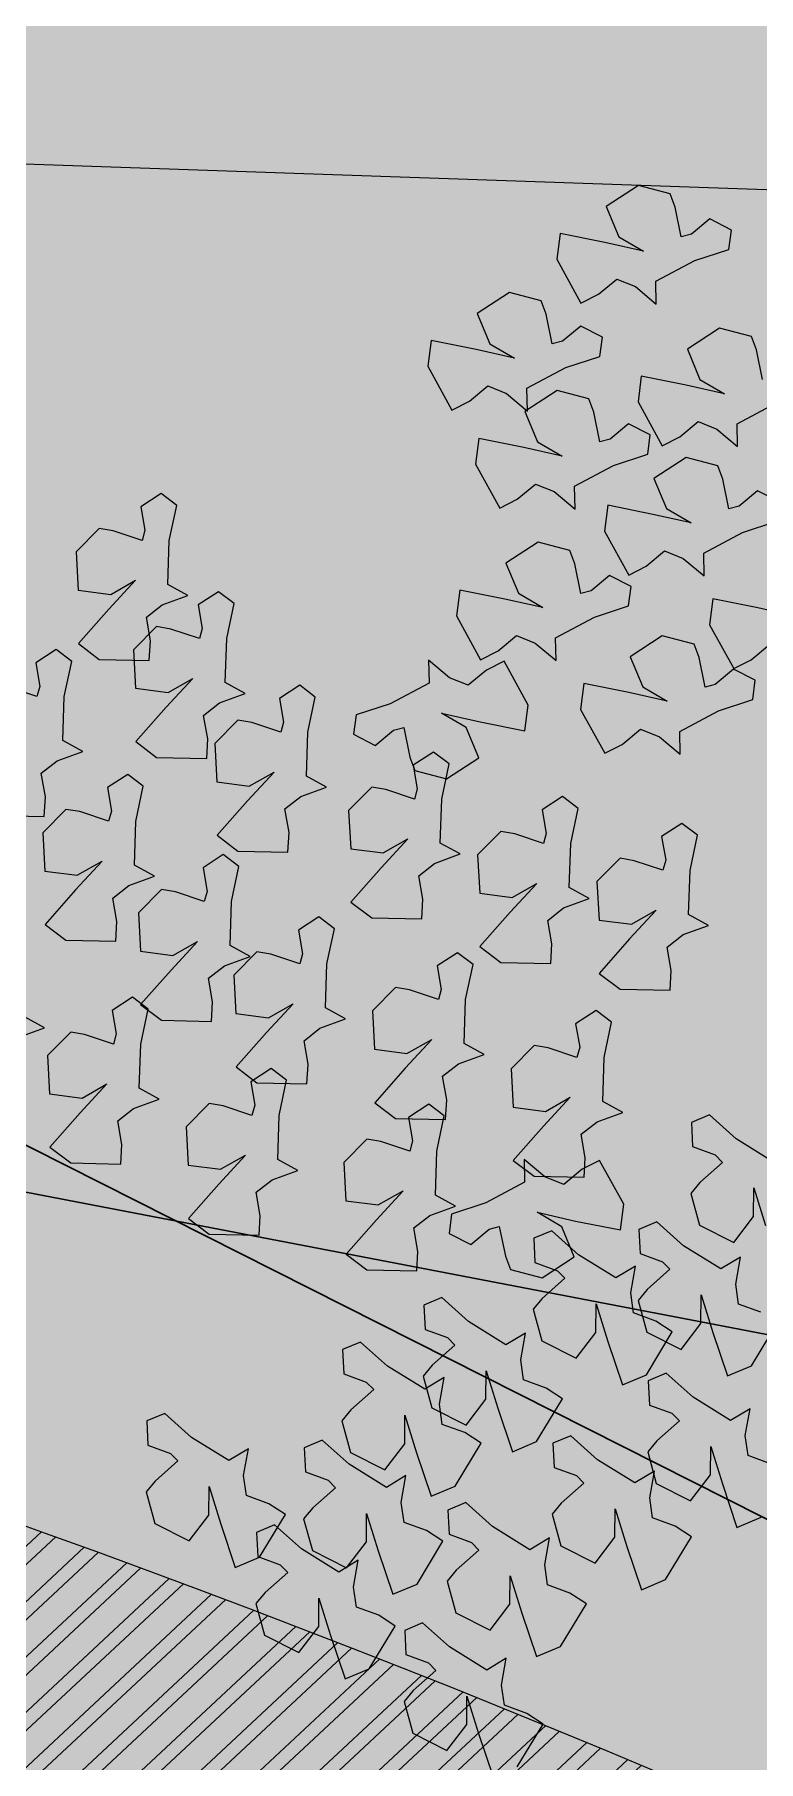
# Model space of a CAD drawing. Header units: millimetres. Extents: x -1042495 to -977915, y 3191218 to 3280168.
# Drawn here: x -1019653 to -1018904, y 3221339 to 3223128 of the extents above; entities that cross this region are included whole.
import ezdxf

# ---------------------------------------------------------------- set-up
doc = ezdxf.new("R2010")
doc.units = ezdxf.units.MM
doc.layers.get('0').update_dxf_attribs({"lineweight": 15})
for name, color, linetype in [('000 Привязки', 1, 'Continuous'), ('000 Штриховка', 7, 'Continuous'), ('A绿-TXT', 252, 'Continuous'), ('подпорная стенка', 251, 'Continuous')]:
    doc.layers.add(name, color=color, linetype=linetype)
doc.layers.add('_Кабель 0.4', color=1, linetype='g5_119_3', lineweight=30)
doc.layers.add('мощение', color=251, linetype='Continuous', lineweight=0)
doc.layers.add('кустарники лиственные', color=7, linetype='Continuous', lineweight=20, true_color=0x455c00)
doc.linetypes.add('g5_119_3', pattern='A,4,-1,[31,GUGK_2005.shx,S=0.1,R=0,X=0,Y=0],4,[31,GUGK_2005.shx,S=0.1,R=180,X=0,Y=0],-1', length=10)

# ---------------------------------------------------------------- blocks, each defined once
blk = doc.blocks.new('A$C6E9D230D')
at = {"layer": 'A绿-TXT', "color": 254, "true_color": 0xfeeab9}
for p, q in [((1266.4, 2162.1), (1265.1, 2100.8)), ((1412.1, 2109.7), (1423.8, 2144.9)), ((994.5, 2131.8), (1005.9, 2100.5)), ((1005.9, 2100.5), (1019.4, 2124.9)), ((971.9, 2096.7), (924.9, 2094.2)), ((1000.5, 2068.4), (971.9, 2096.7)), ((1132.7, 2099.8), (1113.4, 2074.3)), ((1174.9, 2062.7), (1132.7, 2099.8)), ((1198.1, 2100.1), (1193, 2060.4)), ((1245.1, 2102.6), (1198.1, 2100.1)), ((1273.7, 2074.3), (1245.1, 2102.6)), ((1265.1, 2100.8), (1289.1, 2099.4)), ((1289.1, 2099.4), (1317.9, 2104.4)), ((1317.9, 2104.4), (1333.2, 2084.9)), ((1424.5, 2106.2), (1412.1, 2109.7)), ((1453.4, 2111.2), (1424.5, 2106.2)), ((1469.6, 2086.3), (1453.4, 2111.2)), ((859.5, 2093.9), (840.2, 2068.4)), ((901.6, 2056.8), (859.5, 2093.9)), ((924.9, 2094.2), (919.8, 2054.5)), ((1333.2, 2084.9), (1344.6, 2053.6)), ((1344.6, 2053.6), (1358.1, 2078)), ((1358.1, 2078), (1412, 2076.3)), ((1412, 2076.3), (1455.1, 2067.2)), ((1455.1, 2067.2), (1469.6, 2086.3)), ((840.2, 2068.4), (838.9, 2007.1)), ((937, 2024.1), (901.6, 2056.8)), ((919.8, 2054.5), (937, 2024.1)), ((997.6, 2051.3), (1000.5, 2068.4)), ((1113.4, 2074.3), (1112.1, 2013)), ((1210.2, 2030), (1174.9, 2062.7)), ((1193, 2060.4), (1210.2, 2030)), ((1259.1, 2021.9), (1270.9, 2057.2)), ((1270.9, 2057.2), (1273.7, 2074.3)), ((1476.9, 2058.8), (1457.6, 2033.4)), ((1519.1, 2021.7), (1476.9, 2058.8)), ((1542.3, 2059.1), (1537.2, 2019.4)), ((1589.3, 2061.6), (1542.3, 2059.1)), ((1618, 2033.4), (1589.3, 2061.6)), ((985.9, 2016), (997.6, 2051.3)), ((1457.6, 2033.4), (1456.4, 1972.1)), ((1615.1, 2016.2), (1618, 2033.4)), ((998.3, 2012.6), (985.9, 2016)), ((1027.2, 2017.6), (998.3, 2012.6)), ((1043.4, 1992.6), (1027.2, 2017.6)), ((1112.1, 2013), (1136.1, 2011.7)), ((1136.1, 2011.7), (1165, 2016.7)), ((1165, 2016.7), (1180.2, 1997.2)), ((1271.5, 2018.5), (1259.1, 2021.9)), ((1300.4, 2023.5), (1271.5, 2018.5)), ((1316.6, 1998.5), (1300.4, 2023.5)), ((1554.5, 1989), (1519.1, 2021.7)), ((1537.2, 2019.4), (1554.5, 1989)), ((1603.3, 1980.9), (1615.1, 2016.2)), ((838.9, 2007.1), (862.9, 2005.8)), ((862.9, 2005.8), (891.7, 2010.8)), ((891.7, 2010.8), (907, 1991.3)), ((907, 1991.3), (918.4, 1959.9)), ((1028.9, 1973.6), (1043.4, 1992.6)), ((1180.2, 1997.2), (1191.6, 1965.8)), ((1191.6, 1965.8), (1205.1, 1990.3)), ((1205.1, 1990.3), (1259, 1988.6)), ((1302.2, 1979.5), (1316.6, 1998.5)), ((1469.1, 1991.4), (1422.1, 1988.8)), ((1497.7, 1963.1), (1469.1, 1991.4)), ((436.8, 1976.1), (398, 1965.4)), ((450.2, 1965), (436.8, 1976.1)), ((494.2, 1973.7), (484.1, 1946.2)), ((523.9, 1975.3), (494.2, 1973.7)), ((533.2, 1953.2), (523.9, 1975.3)), ((918.4, 1959.9), (931.9, 1984.4)), ((931.9, 1984.4), (985.8, 1982.6)), ((985.8, 1982.6), (1028.9, 1973.6)), ((1034.4, 1982.7), (1015.1, 1957.2)), ((1076.5, 1945.5), (1034.4, 1982.7)), ((1099.8, 1982.9), (1094.7, 1943.2)), ((1146.8, 1985.4), (1099.8, 1982.9)), ((1175.4, 1957.2), (1146.8, 1985.4)), ((1259, 1988.6), (1302.2, 1979.5)), ((1356.7, 1988.6), (1337.4, 1963.1)), ((1398.8, 1951.5), (1356.7, 1988.6)), ((1422.1, 1988.8), (1417, 1949.1)), ((1456.4, 1972.1), (1480.3, 1970.7)), ((1480.3, 1970.7), (1509.2, 1975.7)), ((1509.2, 1975.7), (1524.4, 1956.2)), ((1615.8, 1977.5), (1603.3, 1980.9)), ((1644.6, 1982.5), (1615.8, 1977.5)), ((1660.8, 1957.5), (1644.6, 1982.5)), ((398, 1965.4), (376.7, 1923.4)), ((474.9, 1937.2), (450.2, 1965)), ((503.7, 1920.4), (533.2, 1953.2)), ((1015.1, 1957.2), (1013.8, 1895.9)), ((1172.5, 1940), (1175.4, 1957.2)), ((1337.4, 1963.1), (1336.1, 1901.8)), ((1434.2, 1918.8), (1398.8, 1951.5)), ((1417, 1949.1), (1434.2, 1918.8)), ((1494.8, 1945.9), (1497.7, 1963.1)), ((1524.4, 1956.2), (1535.8, 1924.8)), ((1535.8, 1924.8), (1549.3, 1949.3)), ((1549.3, 1949.3), (1603.2, 1947.6)), ((1646.4, 1938.5), (1660.8, 1957.5)), ((484.1, 1946.2), (474.9, 1937.2)), ((884.5, 1927), (837.5, 1924.5)), ((913.1, 1898.7), (884.5, 1927)), ((1111.9, 1912.9), (1076.5, 1945.5)), ((1094.7, 1943.2), (1111.9, 1912.9)), ((1160.8, 1904.8), (1172.5, 1940)), ((1483.1, 1910.7), (1494.8, 1945.9)), ((1603.2, 1947.6), (1646.4, 1938.5)), ((376.7, 1923.4), (408.5, 1899.1)), ((475.3, 1874.6), (503.7, 1920.4)), ((772.1, 1924.2), (752.8, 1898.7)), ((814.2, 1887.1), (772.1, 1924.2)), ((837.5, 1924.5), (832.4, 1884.8)), ((1202.1, 1906.3), (1173.2, 1901.3)), ((1218.3, 1881.4), (1202.1, 1906.3)), ((1495.5, 1907.2), (1483.1, 1910.7)), ((1524.4, 1912.2), (1495.5, 1907.2)), ((1540.5, 1887.3), (1524.4, 1912.2)), ((397.5, 1884.6), (344.2, 1866.7)), ((443.5, 1898.9), (397.5, 1884.6)), ((408.5, 1899.1), (443.5, 1898.9)), ((752.8, 1898.7), (751.5, 1837.4)), ((849.6, 1854.4), (814.2, 1887.1)), ((832.4, 1884.8), (849.6, 1854.4)), ((910.2, 1881.6), (913.1, 1898.7)), ((1013.8, 1895.9), (1037.8, 1894.5)), ((1037.8, 1894.5), (1066.6, 1899.5)), ((1066.6, 1899.5), (1081.9, 1880)), ((1173.2, 1901.3), (1160.8, 1904.8)), ((1241.9, 1889), (1222.6, 1863.5)), ((1284.1, 1851.9), (1241.9, 1889)), ((1307.3, 1889.3), (1302.2, 1849.6)), ((1354.4, 1891.8), (1307.3, 1889.3)), ((1336.1, 1901.8), (1360.1, 1900.5)), ((1383, 1863.5), (1354.4, 1891.8)), ((1360.1, 1900.5), (1388.9, 1905.5)), ((1388.9, 1905.5), (1404.2, 1885.9)), ((1404.2, 1885.9), (1415.6, 1854.6)), ((1526.1, 1868.2), (1540.5, 1887.3)), ((344.2, 1866.7), (356.7, 1837.2)), ((489.7, 1850.7), (475.3, 1874.6)), ((898.5, 1846.3), (910.2, 1881.6)), ((957.9, 1865.6), (938.6, 1840.2)), ((1000.1, 1828.5), (957.9, 1865.6)), ((1023.3, 1865.9), (1018.2, 1826.2)), ((1070.3, 1868.4), (1023.3, 1865.9)), ((1098.9, 1840.2), (1070.3, 1868.4)), ((1081.9, 1880), (1093.3, 1848.7)), ((1093.3, 1848.7), (1106.8, 1873.2)), ((1106.8, 1873.2), (1160.7, 1871.4)), ((1160.7, 1871.4), (1203.8, 1862.3)), ((1203.8, 1862.3), (1218.3, 1881.4)), ((1222.6, 1863.5), (1221.4, 1802.2)), ((1380.1, 1846.4), (1383, 1863.5)), ((1415.6, 1854.6), (1429.1, 1879.1)), ((1429.1, 1879.1), (1483, 1877.3)), ((1483, 1877.3), (1526.1, 1868.2)), ((422.2, 1825.5), (432.3, 1853)), ((432.3, 1853), (456.9, 1856.5)), ((456.9, 1856.5), (489.7, 1850.7)), ((910.9, 1842.9), (898.5, 1846.3)), ((939.8, 1847.9), (910.9, 1842.9)), ((955.9, 1822.9), (939.8, 1847.9)), ((1319.5, 1819.2), (1284.1, 1851.9)), ((1302.2, 1849.6), (1319.5, 1819.2)), ((1368.3, 1811.1), (1380.1, 1846.4)), ((261.4, 1830.8), (240, 1788.8)), ((300.1, 1841.4), (261.4, 1830.8)), ((313.6, 1830.3), (300.1, 1841.4)), ((338.2, 1802.5), (313.6, 1830.3)), ((357.5, 1839.1), (347.4, 1811.6)), ((356.7, 1837.2), (409.1, 1805.4)), ((387.2, 1840.6), (357.5, 1839.1)), ((396.5, 1818.6), (387.2, 1840.6)), ((409.1, 1805.4), (422.2, 1825.5)), ((751.5, 1837.4), (775.5, 1836.1)), ((775.5, 1836.1), (804.3, 1841.1)), ((804.3, 1841.1), (819.6, 1821.6)), ((819.6, 1821.6), (831, 1790.2)), ((938.6, 1840.2), (937.3, 1778.9)), ((941.5, 1803.9), (955.9, 1822.9)), ((1035.4, 1795.8), (1000.1, 1828.5)), ((1018.2, 1826.2), (1035.4, 1795.8)), ((1084.3, 1787.7), (1096, 1823)), ((1096, 1823), (1098.9, 1840.2)), ((347.4, 1811.6), (338.2, 1802.5)), ((367.1, 1785.8), (396.5, 1818.6)), ((831, 1790.2), (844.5, 1814.7)), ((844.5, 1814.7), (898.4, 1813)), ((898.4, 1813), (941.5, 1803.9)), ((1221.4, 1802.2), (1245.3, 1800.9)), ((1245.3, 1800.9), (1274.2, 1805.9)), ((1274.2, 1805.9), (1289.4, 1786.4)), ((1380.8, 1807.7), (1368.3, 1811.1)), ((1409.6, 1812.7), (1380.8, 1807.7)), ((1425.8, 1787.7), (1409.6, 1812.7)), ((240, 1788.8), (271.9, 1764.5)), ((338.6, 1740), (367.1, 1785.8)), ((404, 1783), (365.2, 1772.3)), ((417.4, 1771.9), (404, 1783)), ((461.4, 1780.6), (451.3, 1753.1)), ((491.1, 1782.2), (461.4, 1780.6)), ((500.3, 1760.2), (491.1, 1782.2)), ((937.3, 1778.9), (961.3, 1777.5)), ((961.3, 1777.5), (990.1, 1782.5)), ((990.1, 1782.5), (1005.4, 1763)), ((1096.7, 1784.3), (1084.3, 1787.7)), ((1125.6, 1789.3), (1096.7, 1784.3)), ((1141.8, 1764.3), (1125.6, 1789.3)), ((1289.4, 1786.4), (1300.8, 1755)), ((1300.8, 1755), (1314.3, 1779.5)), ((1314.3, 1779.5), (1368.2, 1777.8)), ((1411.4, 1768.7), (1425.8, 1787.7)), ((306.8, 1764.3), (260.8, 1750)), ((271.9, 1764.5), (306.8, 1764.3)), ((365.2, 1772.3), (343.9, 1730.3)), ((442, 1744.1), (417.4, 1771.9)), ((470.9, 1727.3), (500.3, 1760.2)), ((1005.4, 1763), (1016.8, 1731.6)), ((1127.3, 1745.3), (1141.8, 1764.3)), ((1368.2, 1777.8), (1411.4, 1768.7)), ((260.8, 1750), (207.6, 1732)), ((353.1, 1716), (338.6, 1740)), ((451.3, 1753.1), (442, 1744.1)), ((1016.8, 1731.6), (1030.3, 1756.1)), ((1030.3, 1756.1), (1084.2, 1754.4)), ((1084.2, 1754.4), (1127.3, 1745.3)), ((207.6, 1732), (220, 1702.6)), ((285.6, 1690.9), (295.7, 1718.4)), ((295.7, 1718.4), (320.2, 1721.8)), ((320.2, 1721.8), (353.1, 1716)), ((343.9, 1730.3), (375.7, 1706.1)), ((442.4, 1681.5), (470.9, 1727.3)), ((485.4, 1725.4), (464.1, 1683.5)), ((524.2, 1736.1), (485.4, 1725.4)), ((537.7, 1725), (524.2, 1736.1)), ((562.3, 1697.2), (537.7, 1725)), ((581.6, 1733.7), (571.5, 1706.3)), ((611.3, 1735.3), (581.6, 1733.7)), ((620.6, 1713.3), (611.3, 1735.3)), ((728.4, 1731), (709.1, 1705.5)), ((770.6, 1693.9), (728.4, 1731)), ((793.8, 1731.3), (788.7, 1691.6)), ((840.8, 1733.8), (793.8, 1731.3)), ((869.5, 1705.5), (840.8, 1733.8)), ((1160, 1725.1), (1140.7, 1699.6)), ((1202.2, 1688), (1160, 1725.1)), ((1225.5, 1725.3), (1220.3, 1685.6)), ((1272.5, 1727.9), (1225.5, 1725.3)), ((1301.1, 1699.6), (1272.5, 1727.9)), ((1365.7, 1721.8), (1352.2, 1695.3)), ((1389.4, 1718.8), (1365.7, 1721.8)), ((1403.1, 1676.9), (1389.4, 1718.8)), ((220, 1702.6), (272.4, 1670.8)), ((410.6, 1705.8), (364.6, 1691.5)), ((375.7, 1706.1), (410.6, 1705.8)), ((571.5, 1706.3), (562.3, 1697.2)), ((591.1, 1680.4), (620.6, 1713.3)), ((709.1, 1705.5), (707.9, 1644.2)), ((806, 1661.2), (770.6, 1693.9)), ((866.6, 1688.4), (869.5, 1705.5)), ((914.1, 1695.8), (894.8, 1670.3)), ((956.3, 1658.7), (914.1, 1695.8)), ((979.5, 1696.1), (974.4, 1656.4)), ((1026.6, 1698.6), (979.5, 1696.1)), ((1055.2, 1670.3), (1026.6, 1698.6)), ((1140.7, 1699.6), (1139.5, 1638.3)), ((1298.2, 1682.4), (1301.1, 1699.6)), ((1352.2, 1695.3), (1370.9, 1672.8)), ((272.4, 1670.8), (285.6, 1690.9)), ((364.6, 1691.5), (311.4, 1673.6)), ((311.4, 1673.6), (323.8, 1644.1)), ((456.9, 1657.6), (442.4, 1681.5)), ((464.1, 1683.5), (496, 1659.2)), ((562.7, 1634.6), (591.1, 1680.4)), ((788.7, 1691.6), (806, 1661.2)), ((854.8, 1653.1), (866.6, 1688.4)), ((1237.6, 1655.3), (1202.2, 1688)), ((1220.3, 1685.6), (1237.6, 1655.3)), ((1286.4, 1647.2), (1298.2, 1682.4)), ((1370.9, 1672.8), (1374.2, 1660.3)), ((1428.5, 1629.3), (1403.1, 1676.9)), ((180, 1660), (141.2, 1649.4)), ((193.4, 1649), (180, 1660)), ((237.4, 1657.7), (227.3, 1630.2)), ((267.1, 1659.2), (237.4, 1657.7)), ((276.4, 1637.2), (267.1, 1659.2)), ((389.4, 1632.5), (399.5, 1659.9)), ((399.5, 1659.9), (424, 1663.4)), ((424, 1663.4), (456.9, 1657.6)), ((530.9, 1658.9), (484.9, 1644.6)), ((496, 1659.2), (530.9, 1658.9)), ((867.3, 1649.7), (854.8, 1653.1)), ((896.1, 1654.7), (867.3, 1649.7)), ((894.8, 1670.3), (893.6, 1609)), ((912.3, 1629.7), (896.1, 1654.7)), ((991.7, 1626), (956.3, 1658.7)), ((974.4, 1656.4), (991.7, 1626)), ((1040.5, 1617.9), (1052.3, 1653.2)), ((1052.3, 1653.2), (1055.2, 1670.3)), ((1337.8, 1652.8), (1321.4, 1646.8)), ((1374.2, 1660.3), (1337.8, 1652.8)), ((141.2, 1649.4), (119.9, 1607.4)), ((218.1, 1621.1), (193.4, 1649)), ((246.9, 1604.4), (276.4, 1637.2)), ((323.8, 1644.1), (376.3, 1612.4)), ((376.3, 1612.4), (389.4, 1632.5)), ((484.9, 1644.6), (431.6, 1626.7)), ((578.8, 1636.5), (540, 1625.9)), ((577.1, 1610.7), (562.7, 1634.6)), ((592.2, 1625.4), (578.8, 1636.5)), ((636.2, 1634.2), (626.1, 1606.7)), ((665.9, 1635.7), (636.2, 1634.2)), ((675.1, 1613.7), (665.9, 1635.7)), ((707.9, 1644.2), (731.8, 1642.9)), ((731.8, 1642.9), (760.7, 1647.9)), ((760.7, 1647.9), (775.9, 1628.4)), ((1139.5, 1638.3), (1163.4, 1637)), ((1163.4, 1637), (1192.3, 1642)), ((1192.3, 1642), (1207.5, 1622.5)), ((1298.9, 1643.8), (1286.4, 1647.2)), ((1327.7, 1648.7), (1298.9, 1643.8)), ((1321.4, 1646.8), (1311.3, 1607.9)), ((1343.9, 1623.8), (1327.7, 1648.7)), ((1816.9, 1630.9), (1763.2, 1601.3)), ((1848.6, 1626.9), (1816.9, 1630.9)), ((227.3, 1630.2), (218.1, 1621.1)), ((431.6, 1626.7), (444.1, 1597.2)), ((509.6, 1585.6), (519.7, 1613.1)), ((540, 1625.9), (518.7, 1583.9)), ((519.7, 1613.1), (544.3, 1616.5)), ((544.3, 1616.5), (577.1, 1610.7)), ((616.9, 1597.6), (592.2, 1625.4)), ((645.7, 1580.9), (675.1, 1613.7)), ((775.9, 1628.4), (787.3, 1597)), ((787.3, 1597), (800.8, 1621.5)), ((800.8, 1621.5), (854.7, 1619.7)), ((854.7, 1619.7), (897.9, 1610.7)), ((897.9, 1610.7), (912.3, 1629.7)), ((917.5, 1607.7), (946.4, 1612.7)), ((946.4, 1612.7), (961.6, 1593.2)), ((1053, 1614.5), (1040.5, 1617.9)), ((1081.8, 1619.5), (1053, 1614.5)), ((1098, 1594.5), (1081.8, 1619.5)), ((1207.5, 1622.5), (1219, 1591.1)), ((1219, 1591.1), (1232.4, 1615.6)), ((1232.4, 1615.6), (1286.3, 1613.8)), ((1286.3, 1613.8), (1329.5, 1604.8)), ((1329.5, 1604.8), (1343.9, 1623.8)), ((1373.9, 1583.8), (1391.6, 1613.9)), ((1391.6, 1613.9), (1381, 1566.9)), ((1456.5, 1629.9), (1428.5, 1629.3)), ((1435, 1604.3), (1456.5, 1629.9)), ((1837.5, 1571.8), (1848.6, 1626.9)), ((119.9, 1607.4), (151.7, 1583.1)), ((218.5, 1558.6), (246.9, 1604.4)), ((288.7, 1596.6), (267.4, 1554.6)), ((327.5, 1607.2), (288.7, 1596.6)), ((340.9, 1596.2), (327.5, 1607.2)), ((365.6, 1568.3), (340.9, 1596.2)), ((384.9, 1604.9), (374.8, 1577.4)), ((414.6, 1606.4), (384.9, 1604.9)), ((423.8, 1584.4), (414.6, 1606.4)), ((444.1, 1597.2), (496.5, 1565.5)), ((626.1, 1606.7), (616.9, 1597.6)), ((753.7, 1604.7), (740.2, 1578.3)), ((777.5, 1601.8), (753.7, 1604.7)), ((791.2, 1559.9), (777.5, 1601.8)), ((893.6, 1609), (917.5, 1607.7)), ((961.6, 1593.2), (973.1, 1561.8)), ((1083.6, 1575.5), (1098, 1594.5)), ((1311.3, 1607.9), (1337, 1568.4)), ((1425.8, 1581.4), (1435, 1604.3)), ((1510.9, 1595.8), (1457.2, 1566.2)), ((1542.6, 1591.8), (1510.9, 1595.8)), ((1531.6, 1536.7), (1542.6, 1591.8)), ((1763.2, 1601.3), (1774, 1579.9)), ((140.6, 1568.6), (87.4, 1550.6)), ((186.6, 1582.9), (140.6, 1568.6)), ((151.7, 1583.1), (186.6, 1582.9)), ((374.8, 1577.4), (365.6, 1568.3)), ((394.4, 1551.6), (423.8, 1584.4)), ((496.5, 1565.5), (509.6, 1585.6)), ((518.7, 1583.9), (550.5, 1559.6)), ((617.2, 1535.1), (645.7, 1580.9)), ((740.2, 1578.3), (759, 1555.8)), ((973.1, 1561.8), (986.5, 1586.3)), ((986.5, 1586.3), (1040.4, 1584.6)), ((1040.4, 1584.6), (1083.6, 1575.5)), ((1105.4, 1567.1), (1086.1, 1541.6)), ((1147.5, 1530), (1105.4, 1567.1)), ((1170.8, 1567.3), (1165.7, 1527.6)), ((1217.8, 1569.9), (1170.8, 1567.3)), ((1246.4, 1541.6), (1217.8, 1569.9)), ((1337, 1568.4), (1373.9, 1583.8)), ((1381, 1566.9), (1369.9, 1511.9)), ((1444.5, 1558.9), (1425.8, 1581.4)), ((1696.8, 1572.4), (1643, 1542.8)), ((1728.5, 1568.4), (1696.8, 1572.4)), ((1717.4, 1513.4), (1728.5, 1568.4)), ((1774, 1579.9), (1792.8, 1557.4)), ((1826.9, 1524.8), (1837.5, 1571.8)), ((1881.5, 1570.4), (1844.6, 1554.9)), ((1907.2, 1530.9), (1881.5, 1570.4)), ((232.9, 1534.7), (218.5, 1558.6)), ((267.4, 1554.6), (299.2, 1530.3)), ((365.9, 1505.8), (394.4, 1551.6)), ((585.4, 1559.4), (539.4, 1545.1)), ((550.5, 1559.6), (585.4, 1559.4)), ((759, 1555.8), (762.2, 1543.3)), ((816.6, 1512.3), (791.2, 1559.9)), ((1455.3, 1537.5), (1444.5, 1558.9)), ((1457.2, 1566.2), (1468, 1544.8)), ((1792.8, 1557.4), (1783.5, 1534.4)), ((1844.6, 1554.9), (1826.9, 1524.8)), ((165.4, 1509.5), (175.5, 1537)), ((175.5, 1537), (200, 1540.5)), ((200, 1540.5), (232.9, 1534.7)), ((334.1, 1530.1), (288.1, 1515.8)), ((299.2, 1530.3), (334.1, 1530.1)), ((539.4, 1545.1), (486.2, 1527.1)), ((486.2, 1527.1), (498.6, 1497.7)), ((631.7, 1511.2), (617.2, 1535.1)), ((709.5, 1529.7), (699.3, 1490.8)), ((725.8, 1535.8), (709.5, 1529.7)), ((762.2, 1543.3), (725.8, 1535.8)), ((843.2, 1526.1), (823.9, 1500.6)), ((885.3, 1489), (843.2, 1526.1)), ((908.6, 1526.4), (903.4, 1486.7)), ((955.6, 1528.9), (908.6, 1526.4)), ((984.2, 1500.6), (955.6, 1528.9)), ((1086.1, 1541.6), (1084.8, 1480.3)), ((1182.9, 1497.3), (1147.5, 1530)), ((1165.7, 1527.6), (1182.9, 1497.3)), ((1231.8, 1489.2), (1243.5, 1524.4)), ((1243.5, 1524.4), (1246.4, 1541.6)), ((1401.6, 1507.9), (1455.3, 1537.5)), ((1468, 1544.8), (1486.8, 1522.3)), ((1521, 1489.8), (1531.6, 1536.7)), ((1575.6, 1535.3), (1538.6, 1519.9)), ((1601.3, 1495.8), (1575.6, 1535.3)), ((1643, 1542.8), (1653.9, 1521.4)), ((1783.5, 1534.4), (1762, 1508.9)), ((1897.1, 1492), (1907.2, 1530.9)), ((99.8, 1521.2), (152.3, 1489.4)), ((152.3, 1489.4), (165.4, 1509.5)), ((288.1, 1515.8), (234.9, 1497.9)), ((380.4, 1481.9), (365.9, 1505.8)), ((564.2, 1486), (574.3, 1513.5)), ((574.3, 1513.5), (598.8, 1516.9)), ((598.8, 1516.9), (631.7, 1511.2)), ((844.5, 1512.9), (816.6, 1512.3)), ((823.1, 1487.3), (844.5, 1512.9)), ((1369.9, 1511.9), (1401.6, 1507.9)), ((1486.8, 1522.3), (1477.5, 1499.4)), ((1538.6, 1519.9), (1521, 1489.8)), ((1653.9, 1521.4), (1672.6, 1498.9)), ((1706.8, 1466.4), (1717.4, 1513.4)), ((1761.4, 1511.9), (1724.5, 1496.5)), ((1787.1, 1472.5), (1761.4, 1511.9)), ((1762, 1508.9), (1790, 1509.4)), ((1790, 1509.4), (1815.4, 1461.9)), ((234.9, 1497.9), (247.3, 1468.4)), ((312.9, 1456.7), (323, 1484.2)), ((323, 1484.2), (347.5, 1487.7)), ((347.5, 1487.7), (380.4, 1481.9)), ((498.6, 1497.7), (551.1, 1465.9)), ((551.1, 1465.9), (564.2, 1486)), ((622, 1491.3), (600.7, 1449.3)), ((660.8, 1501.9), (622, 1491.3)), ((674.2, 1490.8), (660.8, 1501.9)), ((698.9, 1463), (674.2, 1490.8)), ((699.3, 1490.8), (725, 1451.4)), ((718.2, 1499.6), (708.1, 1472.1)), ((747.9, 1501.1), (718.2, 1499.6)), ((757.1, 1479.1), (747.9, 1501.1)), ((762, 1466.8), (779.7, 1496.9)), ((779.7, 1496.9), (769, 1449.9)), ((813.8, 1464.3), (823.1, 1487.3)), ((823.9, 1500.6), (822.6, 1439.3)), ((920.7, 1456.3), (885.3, 1489)), ((903.4, 1486.7), (920.7, 1456.3)), ((969.5, 1448.2), (981.3, 1483.5)), ((981.3, 1483.5), (984.2, 1500.6)), ((1108.8, 1479), (1137.6, 1484)), ((1137.6, 1484), (1152.9, 1464.5)), ((1244.2, 1485.7), (1231.8, 1489.2)), ((1273.1, 1490.7), (1244.2, 1485.7)), ((1289.3, 1465.8), (1273.1, 1490.7)), ((1477.5, 1499.4), (1456.1, 1473.8)), ((1591.1, 1456.9), (1601.3, 1495.8)), ((1672.6, 1498.9), (1663.3, 1476)), ((1724.5, 1496.5), (1706.8, 1466.4)), ((1844.3, 1478.5), (1880.7, 1485.9)), ((1880.7, 1485.9), (1897.1, 1492)), ((247.3, 1468.4), (299.8, 1436.6)), ((370.7, 1467.9), (349.4, 1425.9)), ((409.5, 1478.5), (370.7, 1467.9)), ((422.9, 1467.4), (409.5, 1478.5)), ((447.6, 1439.6), (422.9, 1467.4)), ((466.9, 1476.2), (456.8, 1448.7)), ((496.6, 1477.7), (466.9, 1476.2)), ((505.8, 1455.7), (496.6, 1477.7)), ((708.1, 1472.1), (698.9, 1463)), ((725, 1451.4), (762, 1466.8)), ((727.7, 1446.2), (757.1, 1479.1)), ((832.6, 1441.8), (813.8, 1464.3)), ((1084.8, 1480.3), (1108.8, 1479)), ((1152.9, 1464.5), (1164.3, 1433.1)), ((1274.8, 1446.8), (1289.3, 1465.8)), ((1456.1, 1473.8), (1484, 1474.3)), ((1484, 1474.3), (1509.4, 1426.8)), ((1663.3, 1476), (1641.9, 1450.4)), ((1776.9, 1433.5), (1787.1, 1472.5)), ((1815.4, 1461.9), (1829.1, 1420)), ((1847.6, 1466), (1844.3, 1478.5)), ((1866.3, 1443.5), (1847.6, 1466)), ((1948.1, 1472.9), (1894.3, 1443.3)), ((1979.8, 1468.9), (1948.1, 1472.9)), ((1968.7, 1413.8), (1979.8, 1468.9)), ((299.8, 1436.6), (312.9, 1456.7)), ((456.8, 1448.7), (447.6, 1439.6)), ((476.4, 1422.9), (505.8, 1455.7)), ((600.7, 1449.3), (632.5, 1425)), ((699.2, 1400.5), (727.7, 1446.2)), ((769, 1449.9), (758, 1394.9)), ((843.4, 1420.4), (832.6, 1441.8)), ((846.6, 1438), (875.4, 1443)), ((875.4, 1443), (890.7, 1423.5)), ((982, 1444.8), (969.5, 1448.2)), ((1010.9, 1449.8), (982, 1444.8)), ((1027, 1424.8), (1010.9, 1449.8)), ((1164.3, 1433.1), (1177.8, 1457.6)), ((1177.8, 1457.6), (1231.7, 1455.8)), ((1231.7, 1455.8), (1274.8, 1446.8)), ((1396.2, 1443.6), (1342.5, 1414)), ((1427.9, 1439.6), (1396.2, 1443.6)), ((1538.4, 1443.4), (1574.8, 1450.8)), ((1541.6, 1430.9), (1538.4, 1443.4)), ((1574.8, 1450.8), (1591.1, 1456.9)), ((1641.9, 1450.4), (1669.8, 1451)), ((1669.8, 1451), (1695.3, 1403.4)), ((1852.8, 1417), (1866.3, 1443.5)), ((1894.3, 1443.3), (1905.2, 1421.9)), ((349.4, 1425.9), (381.2, 1401.6)), ((447.9, 1377.1), (476.4, 1422.9)), ((667.4, 1424.7), (621.4, 1410.5)), ((632.5, 1425), (667.4, 1424.7)), ((789.7, 1390.9), (843.4, 1420.4)), ((822.6, 1439.3), (846.6, 1438)), ((890.7, 1423.5), (902.1, 1392.1)), ((1012.6, 1405.8), (1027, 1424.8)), ((1072.6, 1420.8), (1053.3, 1395.3)), ((1114.8, 1383.7), (1072.6, 1420.8)), ((1138, 1421), (1132.9, 1381.3)), ((1185.1, 1423.6), (1138, 1421)), ((1213.7, 1395.3), (1185.1, 1423.6)), ((1416.8, 1384.5), (1427.9, 1439.6)), ((1509.4, 1426.8), (1523.1, 1384.9)), ((1560.4, 1408.4), (1541.6, 1430.9)), ((1724.2, 1420), (1760.6, 1427.5)), ((1727.5, 1407.5), (1724.2, 1420)), ((1760.6, 1427.5), (1776.9, 1433.5)), ((1829.1, 1420), (1852.8, 1417)), ((1905.2, 1421.9), (1923.9, 1399.4)), ((416.1, 1401.4), (370.1, 1387.1)), ((381.2, 1401.6), (416.1, 1401.4)), ((621.4, 1410.5), (568.2, 1392.5)), ((713.7, 1376.5), (699.2, 1400.5)), ((902.1, 1392.1), (915.6, 1416.6)), ((915.6, 1416.6), (969.5, 1414.9)), ((969.5, 1414.9), (1012.6, 1405.8)), ((1342.5, 1414), (1353.3, 1392.6)), ((1546.9, 1381.9), (1560.4, 1408.4)), ((1614.7, 1414.3), (1561, 1384.7)), ((1646.5, 1410.3), (1614.7, 1414.3)), ((1635.4, 1355.2), (1646.5, 1410.3)), ((1695.3, 1403.4), (1709, 1361.5)), ((1746.2, 1385), (1727.5, 1407.5)), ((1923.9, 1399.4), (1914.6, 1376.4)), ((1958.1, 1366.8), (1968.7, 1413.8)), ((2012.7, 1412.3), (1975.7, 1396.9)), ((2038.4, 1372.9), (2012.7, 1412.3)), ((370.1, 1387.1), (316.9, 1369.1)), ((462.4, 1353.2), (447.9, 1377.1)), ((568.2, 1392.5), (580.6, 1363)), ((646.2, 1351.4), (656.3, 1378.9)), ((656.3, 1378.9), (680.8, 1382.3)), ((680.8, 1382.3), (713.7, 1376.5)), ((758, 1394.9), (789.7, 1390.9)), ((1053.3, 1395.3), (1052.1, 1334)), ((1150.2, 1351), (1114.8, 1383.7)), ((1132.9, 1381.3), (1150.2, 1351)), ((1199, 1342.9), (1210.8, 1378.1)), ((1210.8, 1378.1), (1213.7, 1395.3)), ((1353.3, 1392.6), (1372, 1370.1)), ((1406.2, 1337.5), (1416.8, 1384.5)), ((1460.8, 1383.1), (1423.9, 1367.6)), ((1486.5, 1343.6), (1460.8, 1383.1)), ((1523.1, 1384.9), (1546.9, 1381.9)), ((1561, 1384.7), (1571.9, 1363.3)), ((1732.7, 1358.5), (1746.2, 1385)), ((1914.6, 1376.4), (1893.2, 1350.9)), ((1975.7, 1396.9), (1958.1, 1366.8)), ((316.9, 1369.1), (329.3, 1339.7)), ((394.9, 1328), (405, 1355.5)), ((405, 1355.5), (429.5, 1358.9)), ((429.5, 1358.9), (462.4, 1353.2)), ((486, 1361.5), (447.2, 1350.9)), ((499.4, 1350.4), (486, 1361.5)), ((543.4, 1359.2), (533.3, 1331.7)), ((573.1, 1360.7), (543.4, 1359.2)), ((582.3, 1338.7), (573.1, 1360.7)), ((580.6, 1363), (633.1, 1331.3)), ((632.9, 1362.5), (611.6, 1320.6)), ((671.7, 1373.2), (632.9, 1362.5)), ((685.1, 1362.1), (671.7, 1373.2)), ((709.8, 1334.3), (685.1, 1362.1)), ((729.1, 1370.8), (719, 1343.4)), ((758.8, 1372.4), (729.1, 1370.8)), ((768.1, 1350.4), (758.8, 1372.4)), ((1372, 1370.1), (1362.8, 1347.1)), ((1423.9, 1367.6), (1406.2, 1337.5)), ((1571.9, 1363.3), (1590.6, 1340.8)), ((1624.8, 1308.2), (1635.4, 1355.2)), ((1709, 1361.5), (1732.7, 1358.5)), ((1773.2, 1373.3), (1719.5, 1343.7)), ((1805, 1369.3), (1773.2, 1373.3)), ((1793.9, 1314.3), (1805, 1369.3)), ((2028.2, 1334), (2038.4, 1372.9)), ((329.3, 1339.7), (381.8, 1307.9)), ((447.2, 1350.9), (425.9, 1308.9)), ((524.1, 1322.6), (499.4, 1350.4)), ((552.9, 1305.8), (582.3, 1338.7)), ((633.1, 1331.3), (646.2, 1351.4)), ((719, 1343.4), (709.8, 1334.3)), ((738.6, 1317.5), (768.1, 1350.4)), ((1052.1, 1334), (1076, 1332.7)), ((1076, 1332.7), (1104.9, 1337.7)), ((1104.9, 1337.7), (1120.1, 1318.2)), ((1211.5, 1339.4), (1199, 1342.9)), ((1240.3, 1344.4), (1211.5, 1339.4)), ((1256.5, 1319.5), (1240.3, 1344.4)), ((1362.8, 1347.1), (1341.3, 1321.6)), ((1476.4, 1304.7), (1486.5, 1343.6)), ((1590.6, 1340.8), (1581.3, 1317.9)), ((1642.4, 1338.4), (1624.8, 1308.2)), ((1679.4, 1353.8), (1642.4, 1338.4)), ((1705.1, 1314.3), (1679.4, 1353.8)), ((1719.5, 1343.7), (1730.4, 1322.3)), ((1893.2, 1350.9), (1921.1, 1351.4)), ((1921.1, 1351.4), (1946.6, 1303.9)), ((2011.9, 1327.9), (2028.2, 1334)), ((381.8, 1307.9), (394.9, 1328)), ((533.3, 1331.7), (524.1, 1322.6)), ((611.6, 1320.6), (643.4, 1296.3)), ((710.2, 1271.7), (738.6, 1317.5)), ((1120.1, 1318.2), (1131.5, 1286.8)), ((1242.1, 1300.4), (1256.5, 1319.5)), ((1341.3, 1321.6), (1369.3, 1322.1)), ((1369.3, 1322.1), (1394.7, 1274.6)), ((1581.3, 1317.9), (1559.9, 1292.3)), ((1694.9, 1275.4), (1705.1, 1314.3)), ((1730.4, 1322.3), (1749.1, 1299.8)), ((1783.3, 1267.3), (1793.9, 1314.3)), ((1837.9, 1312.8), (1800.9, 1297.4)), ((1863.6, 1273.3), (1837.9, 1312.8)), ((1975.5, 1320.5), (2011.9, 1327.9)), ((1978.7, 1308), (1975.5, 1320.5)), ((425.9, 1308.9), (457.7, 1284.6)), ((524.4, 1260.1), (552.9, 1305.8)), ((678.3, 1296), (632.3, 1281.7)), ((643.4, 1296.3), (678.3, 1296)), ((764.1, 1298.1), (742.8, 1256.1)), ((802.9, 1308.7), (764.1, 1298.1)), ((816.3, 1297.6), (802.9, 1308.7)), ((840.9, 1269.8), (816.3, 1297.6)), ((860.2, 1306.4), (850.1, 1278.9)), ((889.9, 1307.9), (860.2, 1306.4)), ((899.2, 1285.9), (889.9, 1307.9)), ((1131.5, 1286.8), (1145, 1311.3)), ((1145, 1311.3), (1198.9, 1309.5)), ((1198.9, 1309.5), (1242.1, 1300.4)), ((1423.6, 1291.2), (1460, 1298.6)), ((1460, 1298.6), (1476.4, 1304.7)), ((1559.9, 1292.3), (1587.8, 1292.8)), ((1587.8, 1292.8), (1613.3, 1245.3)), ((1749.1, 1299.8), (1739.8, 1276.9)), ((1800.9, 1297.4), (1783.3, 1267.3)), ((1946.6, 1303.9), (1960.3, 1262)), ((1997.5, 1285.5), (1978.7, 1308)), ((492.6, 1284.3), (446.6, 1270)), ((457.7, 1284.6), (492.6, 1284.3)), ((632.3, 1281.7), (579.1, 1263.8)), ((724.6, 1247.8), (710.2, 1271.7)), ((850.1, 1278.9), (840.9, 1269.8)), ((869.8, 1253), (899.2, 1285.9)), ((1394.7, 1274.6), (1408.4, 1232.7)), ((1426.9, 1278.7), (1423.6, 1291.2)), ((1445.6, 1256.2), (1426.9, 1278.7)), ((1500, 1285.6), (1446.3, 1256)), ((1531.7, 1281.6), (1500, 1285.6)), ((1520.7, 1226.5), (1531.7, 1281.6)), ((1678.6, 1269.3), (1694.9, 1275.4)), ((1739.8, 1276.9), (1718.4, 1251.3)), ((1853.4, 1234.4), (1863.6, 1273.3)), ((1984, 1259), (1997.5, 1285.5)), ((446.6, 1270), (393.4, 1252.1)), ((393.4, 1252.1), (405.8, 1222.6)), ((538.9, 1236.1), (524.4, 1260.1)), ((579.1, 1263.8), (591.5, 1234.3)), ((657.1, 1222.7), (667.2, 1250.2)), ((667.2, 1250.2), (691.7, 1253.6)), ((691.7, 1253.6), (724.6, 1247.8)), ((742.8, 1256.1), (774.6, 1231.8)), ((841.3, 1207.3), (869.8, 1253)), ((1432.1, 1229.7), (1445.6, 1256.2)), ((1446.3, 1256), (1457.1, 1234.6)), ((1642.2, 1261.9), (1678.6, 1269.3)), ((1645.4, 1249.4), (1642.2, 1261.9)), ((1664.2, 1226.9), (1645.4, 1249.4)), ((1718.4, 1251.3), (1746.3, 1251.9)), ((1746.3, 1251.9), (1771.8, 1204.3)), ((1960.3, 1262), (1984, 1259)), ((471.4, 1211), (481.5, 1238.5)), ((481.5, 1238.5), (506, 1241.9)), ((506, 1241.9), (538.9, 1236.1)), ((591.5, 1234.3), (644, 1202.6)), ((809.5, 1231.5), (763.5, 1217.2)), ((774.6, 1231.8), (809.5, 1231.5)), ((1408.4, 1232.7), (1432.1, 1229.7)), ((1457.1, 1234.6), (1475.9, 1212.1)), ((1613.3, 1245.3), (1627, 1203.4)), ((1800.7, 1220.9), (1837.1, 1228.3)), ((1837.1, 1228.3), (1853.4, 1234.4)), ((1510, 1179.5), (1520.7, 1226.5)), ((1650.7, 1200.4), (1664.2, 1226.9))]:
    blk.add_line(p, q, dxfattribs=at)

msp = doc.modelspace()

# ---------------------------------------------------------------- hatches: boundary and pattern name
at = {"layer": '000 Привязки', "true_color": 0x999b37}
h = msp.add_hatch(color=55, dxfattribs=at)
h.dxf.hatch_style = 1
edge = h.paths.add_edge_path()
edge.add_line((-993583.7, 3224703.4), (-995748.9, 3217927.5))
edge.add_line((-995748.9, 3217927.5), (-995463.1, 3217836.2))
edge.add_line((-995463.1, 3217836.2), (-995916.9, 3216416.2))
edge.add_arc((-1005336.6, 3205577.5), 14360, 36.37273, 49.00661, ccw=False)
edge.add_line((-993774.3, 3214093.5), (-991611.2, 3211415.6))
edge.add_line((-991611.2, 3211415.6), (-989700.5, 3215862.1))
edge.add_line((-989700.5, 3215862.1), (-985643, 3228982.2))
edge.add_line((-985643, 3228982.2), (-1025266.5, 3230354))
edge.add_line((-1025266.5, 3230354), (-1023687.3, 3222587.9))
edge.add_line((-1023687.3, 3222587.9), (-1023695.8, 3222326.6))
edge.add_arc((-1023962.5, 3209574.4), 12755, 56.17396, 88.80182, ccw=False)
edge.add_arc((-999698.4, 3269111.5), 51863.6, 250.67409, 251.01288)
edge.add_line((-1016572.5, 3220069.7), (-1016115.2, 3221500.7))
edge.add_line((-1016115.2, 3221500.7), (-1015829.4, 3221409.4))
edge.add_line((-1015829.4, 3221409.4), (-1015220.7, 3223314.5))
edge.add_arc((-1016363.7, 3223679.7), 1200, 342.2789, 448.0173)
edge.add_line((-1016322.2, 3224879), (-1017141, 3224907.4))
edge.add_line((-1017141, 3224907.4), (-1017210.2, 3222908.6))
edge.add_line((-1017210.2, 3222908.6), (-1022207.2, 3223081.6))
edge.add_line((-1022207.2, 3223081.6), (-1022172.6, 3224081))
edge.add_line((-1022172.6, 3224081), (-1021999.6, 3229078))
edge.add_line((-1021999.6, 3229078), (-1017002.6, 3228905))
edge.add_line((-1017002.6, 3228905), (-1017071.8, 3226906.1))
edge.add_line((-1017071.8, 3226906.1), (-1015689.8, 3226858.3))
edge.add_arc((-1015648.2, 3228057.6), 1200, 268.0173, 340.1155)
edge.add_arc((-1013391.3, 3227241.3), 1200, 88.0173, 160.1155, ccw=False)
edge.add_line((-1013349.8, 3228440.5), (-995786.8, 3227832.5))
edge.add_arc((-995869.8, 3225434), 2400, -17.7211, 88.0173, ccw=False)
at = {"layer": '000 Штриховка', "true_color": 0xcd6928}
h = msp.add_hatch(color=32, dxfattribs=at)
h.dxf.hatch_style = 1
h.paths.add_polyline_path([(-1021999.6, 3229078), (-1017002.6, 3228905), (-1017210.2, 3222908.6), (-1022207.2, 3223081.6)])
at = {"layer": 'мощение'}
h = msp.add_hatch(dxfattribs=at)
h.set_pattern_fill('AR-B88', scale=2.9, angle=358)
edge = h.paths.add_edge_path()
edge.add_line((-1010387.5, 3214468.4), (-1010023.6, 3215611.9))
edge.add_line((-1010023.6, 3215611.9), (-1006688.4, 3214550.6))
edge.add_line((-1006688.4, 3214550.6), (-1007052.3, 3213407.1))
edge.add_line((-1007052.3, 3213407.1), (-1001334.8, 3211587.6))
edge.add_line((-1001334.8, 3211587.6), (-1001092.2, 3212349.9))
edge.add_line((-1001092.2, 3212349.9), (-997566.4, 3211227.9))
edge.add_line((-997566.4, 3211227.9), (-996422.9, 3210864))
edge.add_line((-996422.9, 3210864), (-997120.4, 3208672.3))
edge.add_line((-997120.4, 3208672.3), (-998263.9, 3209036.2))
edge.add_line((-998263.9, 3209036.2), (-1001372.2, 3199268.9))
edge.add_line((-1001372.2, 3199268.9), (-1004707.4, 3200330.2))
edge.add_line((-1004707.4, 3200330.2), (-1005010.6, 3199377.3))
edge.add_line((-1005010.6, 3199377.3), (-1005404.8, 3198138.5))
edge.add_line((-1005404.8, 3198138.5), (-1004378.7, 3197812))
edge.add_line((-1004378.7, 3197812), (-1003921.2, 3199243.6))
edge.add_line((-1003921.2, 3199243.6), (-999358, 3197785.4))
edge.add_line((-999358, 3197785.4), (-994162.7, 3214111.2))
edge.add_arc((-1005336.6, 3205577.5), 14060, 37.36957, 48.67961)
edge.add_arc((-1133141.5, 2787763), 449774.8, 72.254293, 72.43989)
edge.add_arc((-999417.3, 3210020.9), 6849, 73.23367, 92.04995)
edge.add_arc((-1001194.7, 3255424.6), 38589.5, 268.1913, 272.27577, ccw=False)
edge.add_arc((-1002737.6, 3228308.3), 11458.6, 263.84282, 271.62486, ccw=False)
edge.add_arc((-1002500.4, 3227789.9), 10972.5, 247.67917, 262.32078, ccw=False)
edge.add_arc((-1030328.9, 3152454.6), 69346.5, 70.04978, 72.088826)
edge.add_arc((-1015794.8, 3194164.4), 25208.3, 74.36729, 78.93202)
edge.add_arc((-1014139.9, 3202907.2), 16310.4, 78.74142, 91.73935)
edge.add_arc((-1011478.3, 3234412.8), 15527, 249.1774, 258.26974, ccw=False)
edge.add_arc((-1023962.5, 3209574.4), 12455, 55.99968, 88.81798)
edge.add_line((-1023705.6, 3222026.7), (-1023919.6, 3215467.3))
edge.add_line((-1023919.6, 3215467.3), (-1024609.6, 3212420.4))
edge.add_line((-1024609.6, 3212420.4), (-1024202.3, 3212318.4))
edge.add_line((-1024202.3, 3212318.4), (-1024506.6, 3211365.9))
edge.add_line((-1024506.6, 3211365.9), (-1014981.2, 3208322))
edge.add_line((-1014981.2, 3208322), (-1017050.6, 3201846.6))
edge.add_line((-1017050.6, 3201846.6), (-1009591.6, 3199471.8))
edge.add_line((-1009591.6, 3199471.8), (-1009203.4, 3200711.6))
edge.add_line((-1009203.4, 3200711.6), (-1010918.7, 3201257.5))
edge.add_line((-1010918.7, 3201257.5), (-1010615.4, 3202210.4))
edge.add_line((-1010615.4, 3202210.4), (-1013950.6, 3203271.7))
edge.add_line((-1013950.6, 3203271.7), (-1010387.5, 3214468.4))
at = {"layer": 'подпорная стенка', "linetype": 'Continuous'}
h = msp.add_hatch(dxfattribs=at)
h.set_pattern_fill('ANSI32', color=5, scale=4.4, angle=358)
h.paths.add_polyline_path([(-1016997.7, 3219900, 0.039694), (-1014635, 3219210.1, -0.056775), (-1010955.5, 3218903.8, -0.01992), (-1009002, 3218440.2, -0.008897), (-1006667.7, 3217639.5, 0.063973), (-1003966.6, 3216915.8, 0.033969), (-1002412.7, 3216854.3, 0.017527), (-999708.1, 3216863.7, -0.083972), (-997441.6, 3216578.7, -0.00081), (-996053.3, 3216136.9, -0.053869), (-994011.9, 3213910.2), (-991745.1, 3211104), (-991611.2, 3211415.6), (-993774.3, 3214093.5, 0.054849), (-995902.5, 3216403.7, 0.000846), (-997353.1, 3216865.4, 0.082382), (-999673.7, 3217165.3, -0.017887), (-1002412.2, 3217154.4, -0.03408), (-1003930.5, 3217213.6, -0.064024), (-1006559.4, 3217919.4, 0.008941), (-1008915.4, 3218727.4, 0.019974), (-1010897.4, 3219198.1, 0.05953), (-1014826.9, 3219503.4, -0.010325), (-1016862.2, 3220170.3, 0.143336), (-1023695.8, 3222326.6), (-1023705.6, 3222026.7, -0.144184)])

# ---------------------------------------------------------------- linework, layer by layer
msp.add_lwpolyline([(-1021999.6, 3229078), (-1017002.6, 3228905), (-1017210.2, 3222908.6), (-1022207.2, 3223081.6)], close=True)
msp.add_lwpolyline([(-1021999.6, 3229078), (-1017002.6, 3228905), (-1017210.2, 3222908.6), (-1022207.2, 3223081.6)], close=True)
at = {"layer": '_Кабель 0.4'}
for points in [[(-1024489.8, 3228897.2), (-1022635.9, 3223479.2), (-1017241.8, 3220754.7), (-1017363.2, 3219237), (-1012269.5, 3210203.3), (-1008991.4, 3209127.9)], [(-1016710.3, 3221361), (-1023171.3, 3222602.9)]]:
    msp.add_lwpolyline(points, dxfattribs=at)
at = {"layer": 'подпорная стенка', "color": 5, "linetype": 'Continuous'}
for points in [[(-1023695.8, 3222326.6, -0.143336), (-1016862.2, 3220170.3, 0.010325), (-1014826.9, 3219503.4, -0.05953), (-1010897.4, 3219198.1, -0.019974), (-1008915.4, 3218727.4, -0.008941), (-1006559.4, 3217919.4, 0.064024), (-1003930.5, 3217213.6, 0.03408), (-1002412.2, 3217154.4, 0.017582), (-999720.3, 3217163.5, -0.084025), (-997353.1, 3216865.4, -0.000846), (-995902.5, 3216403.7, -0.054849), (-993774.3, 3214093.5), (-991611.2, 3211415.6)], [(-1023705.6, 3222026.7, -0.144184), (-1016997.7, 3219900, 0.039694), (-1014635, 3219210.1, -0.056775), (-1010955.5, 3218903.8, -0.01992), (-1009002, 3218440.2, -0.008897), (-1006667.7, 3217639.5, 0.063973), (-1003966.6, 3216915.8, 0.033969), (-1002412.7, 3216854.3, 0.017527), (-999708.1, 3216863.7, -0.083972), (-997441.6, 3216578.7, -0.00081), (-996053.3, 3216136.9, -0.053869), (-994011.9, 3213910.2), (-991745.1, 3211104)]]:
    msp.add_lwpolyline(points, format="xyb", dxfattribs=at)

# ---------------------------------------------------------------- block references
at = {"layer": 'кустарники лиственные', "xscale": 0.8449588223999995, "yscale": 0.8449588223999995, "zscale": 0.8449588223999995, "rotation": 90}
msp.add_blockref('A$C6E9D230D', (-1017868, 3221248.8), dxfattribs=at)

doc.saveas('drawing.dxf')
